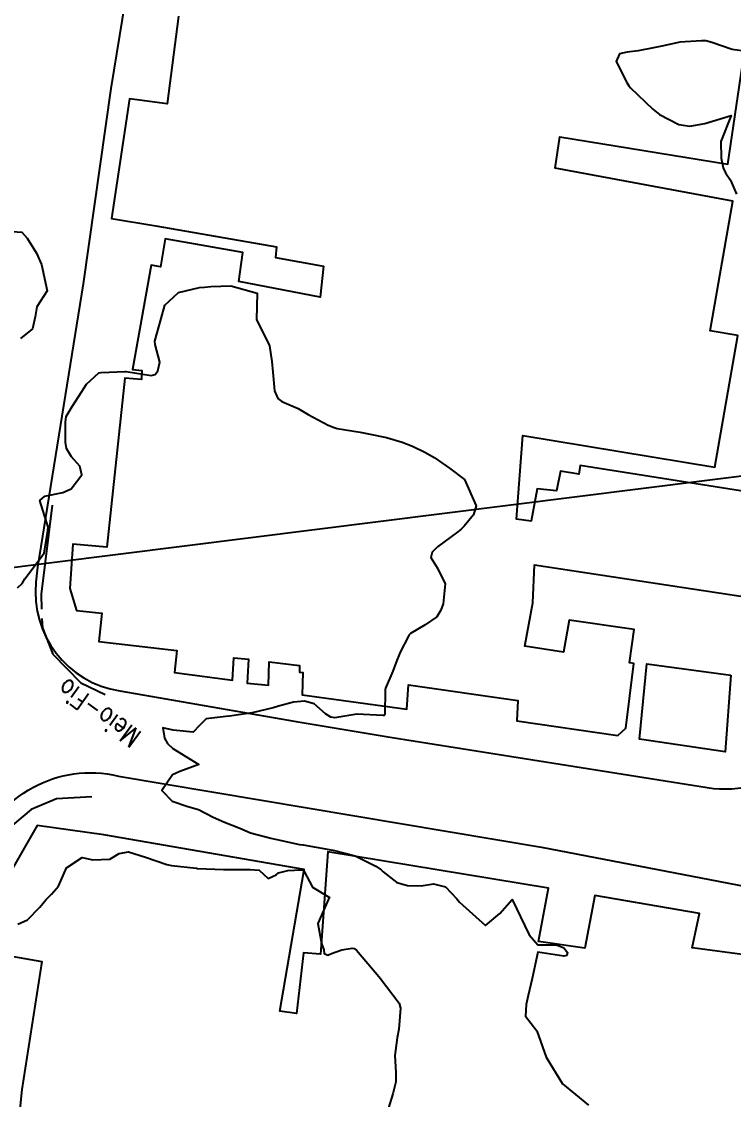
# Model space of a CAD drawing. Header units: metres. Extents: x 292545 to 299085, y 7450245 to 7463078.
# Drawn here: x 297071.9 to 297126.2, y 7453229 to 7453311.2 of the extents above; entities that cross this region are included whole.
import ezdxf

# ---------------------------------------------------------------- set-up
doc = ezdxf.new("R2010")
doc.units = ezdxf.units.M
doc.linetypes.add('CONTINUO', pattern=[0])
doc.linetypes.add('TRACEJADO', pattern=[8.7, 8, -0.7])
for name, color, linetype in [('Curvas de Nivel 1m', 11, 'Continuous'), ('Curvas de Nivel 5m', 15, 'Continuous'), ('Edificações', 30, 'Continuous'), ('MEIO-FIO', 45, 'Continuous'), ('TEXTO', 45, 'Continuous'), ('Vias Primárias', 230, 'Continuous')]:
    doc.layers.add(name, color=color, linetype=linetype)
doc.styles.add('ROMANS', font='romans', dxfattribs={"height": 0.2})

msp = doc.modelspace()

# ---------------------------------------------------------------- linework, layer by layer
at = {"layer": 'Curvas de Nivel 1m', "flags": 128}
for points, elevation in [([(297127.244, 7453308.956), (297126.123, 7453309.106), (297124.584, 7453309.649), (297124.129, 7453309.768), (297123.798, 7453309.783), (297122.128, 7453309.669), (297120.896, 7453309.381), (297120.124, 7453309.236), (297118.968, 7453309.024), (297118.12, 7453308.916), (297117.533, 7453308.782), (297117.29, 7453308.198), (297118.097, 7453306.589), (297118.255, 7453306.348), (297118.379, 7453306.186), (297120.069, 7453304.562), (297120.595, 7453304.155), (297122.055, 7453303.389), (297122.909, 7453303.277), (297124.056, 7453303.468), (297126.063, 7453304.09), (297125.274, 7453302.102), (297125.302, 7453300.823), (297125.432, 7453300.099), (297125.616, 7453299.703), (297126.004, 7453299.153), (297126.47, 7453298.085)], 683), ([(297070.502, 7453295.296), (297071.957, 7453295.18), (297072.383, 7453294.726), (297073.076, 7453293.578), (297073.473, 7453292.715), (297073.903, 7453290.71), (297073.117, 7453289.485), (297072.988, 7453288.719), (297072.78, 7453287.805), (297071.856, 7453287.082)], 684), ([(297071.633, 7453268.06), (297071.983, 7453268.389), (297072.207, 7453268.732), (297073.663, 7453270.71), (297073.949, 7453272.438), (297073.967, 7453272.707), (297073.696, 7453273.566), (297073.348, 7453274.715), (297073.716, 7453275.039), (297075.09, 7453275.326), (297075.722, 7453275.615), (297076.536, 7453276.678), (297076.393, 7453277.334), (297075.747, 7453278.057), (297075.373, 7453278.694), (297075.299, 7453279.155), (297075.294, 7453280.695), (297075.358, 7453281.124), (297075.795, 7453281.884), (297076.322, 7453282.682), (297076.898, 7453283.593), (297077.83, 7453284.441), (297078.008, 7453284.481), (297079.832, 7453284.564), (297079.914, 7453284.557), (297081.827, 7453284.242), (297082.125, 7453284.319), (297082.341, 7453284.612), (297082.489, 7453285.26), (297082.127, 7453286.616), (297082.111, 7453286.872), (297082.581, 7453288.609), (297082.868, 7453289.625), (297083.903, 7453290.59), (297085.518, 7453290.963), (297085.907, 7453290.993), (297086.385, 7453291.04), (297087.908, 7453291.085), (297089.903, 7453290.52), (297089.873, 7453288.52), (297090.864, 7453286.51), (297091.042, 7453285.307), (297091.099, 7453284.507), (297091.241, 7453283.076), (297091.482, 7453282.503), (297091.801, 7453282.278), (297093.036, 7453281.722), (297093.791, 7453281.288), (297095.335, 7453280.454), (297095.78, 7453280.275), (297096.016, 7453280.211), (297097.775, 7453279.917), (297098.389, 7453279.806), (297099.77, 7453279.528), (297100.979, 7453279.173), (297101.76, 7453278.853), (297102.752, 7453278.365), (297103.401, 7453278.007), (297103.747, 7453277.78), (297104.573, 7453277.179), (297105.733, 7453276.33), (297106.613, 7453274.321), (297106.411, 7453273.614), (297105.69, 7453272.77), (297105.476, 7453272.543), (297105.225, 7453272.337), (297103.671, 7453271.195), (297103.243, 7453270.788), (297103.154, 7453270.365), (297103.651, 7453269.551), (297104.255, 7453268.351), (297104.091, 7453266.827), (297103.911, 7453266.356), (297103.608, 7453265.848), (297102.725, 7453265.246), (297101.595, 7453264.566), (297101.506, 7453264.468), (297101.451, 7453264.381), (297100.804, 7453263.158), (297100.521, 7453262.39), (297100.256, 7453261.693), (297099.689, 7453260.399), (297099.664, 7453260.276), (297099.641, 7453258.399), (297099.594, 7453258.327), (297099.522, 7453258.308), (297097.523, 7453258.43), (297095.825, 7453258.14), (297095.519, 7453258.197), (297095.126, 7453258.456), (297094.259, 7453259.198), (297093.532, 7453259.408), (297092.688, 7453259.332), (297091.528, 7453259.027), (297091.127, 7453258.904), (297089.523, 7453258.52), (297087.796, 7453258.268), (297087.518, 7453258.237), (297086.011, 7453258.069), (297085.508, 7453257.546), (297085.022, 7453257.053), (297083.502, 7453257.198), (297082.728, 7453257.378), (297082.847, 7453256.6), (297083.072, 7453256.18), (297083.485, 7453255.793), (297085.473, 7453254.57), (297084.014, 7453254.036), (297083.465, 7453253.79), (297082.652, 7453252.602), (297083.441, 7453251.781), (297084.628, 7453251.385), (297085.429, 7453251.159), (297086.547, 7453250.559), (297087.419, 7453250.186), (297088.601, 7453249.718), (297089.411, 7453249.365), (297090.945, 7453248.967), (297091.407, 7453248.874), (297093.15, 7453248.483), (297093.403, 7453248.457), (297093.43, 7453248.452), (297095.398, 7453248.108), (297095.816, 7453248.026), (297097.391, 7453247.629), (297098.963, 7453246.83), (297099.375, 7453246.548), (297099.522, 7453246.408), (297100.567, 7453245.594), (297101.363, 7453245.353), (297102.41, 7453245.322), (297103.364, 7453245.47), (297104.262, 7453245.246), (297105.13, 7453244.333), (297105.349, 7453244.079), (297107.323, 7453242.31), (297108.408, 7453243.228), (297109.353, 7453244.29), (297110.325, 7453242.275), (297110.65, 7453241.604), (297111.309, 7453240.832), (297112.728, 7453240.826), (297113.306, 7453240.588), (297113.565, 7453240.237), (297113.512, 7453240.027), (297113.3, 7453239.963), (297111.303, 7453240.26), (297110.883, 7453238.266), (297110.578, 7453236.955), (297110.418, 7453236.273), (297110.371, 7453235.4), (297111.233, 7453234.26), (297111.96, 7453232.253), (297113.183, 7453230.24), (297115.167, 7453228.594)], 684)]:
    msp.add_lwpolyline(points, dxfattribs=dict(at, elevation=elevation))
at = {"layer": 'Curvas de Nivel 5m', "elevation": 685, "flags": 128}
msp.add_lwpolyline([(297071.666, 7453242.397), (297072.405, 7453242.724), (297073.343, 7453243.71), (297073.793, 7453244.261), (297074.242, 7453244.701), (297074.753, 7453245.302), (297075.373, 7453246.69), (297076.57, 7453247.493), (297077.383, 7453247.321), (297078.68, 7453247.354), (297079.39, 7453247.798), (297080.11, 7453247.915), (297081.386, 7453247.514), (297083.03, 7453246.952), (297083.377, 7453246.874), (297085.279, 7453246.666), (297085.374, 7453246.661), (297087.341, 7453246.583), (297087.373, 7453246.577), (297089.329, 7453246.565), (297089.374, 7453246.565), (297090.059, 7453246.513), (297090.742, 7453245.882), (297091.37, 7453246.165), (297091.548, 7453246.321), (297092.238, 7453246.491), (297093.296, 7453246.559), (297093.374, 7453246.546), (297093.48, 7453246.478), (297094.132, 7453245.239), (297095.353, 7453244.491), (297095.416, 7453244.449), (297095.413, 7453244.389), (297095.352, 7453244.319), (297094.535, 7453242.462), (297094.828, 7453240.94), (297094.995, 7453240.455), (297095.026, 7453240.18), (297095.299, 7453240.036), (297095.581, 7453240.166), (297096.361, 7453240.439), (297097.163, 7453240.574), (297097.305, 7453240.551), (297097.481, 7453240.428), (297098.623, 7453239.083), (297099.18, 7453238.411), (297099.281, 7453238.282), (297100.742, 7453236.388), (297100.852, 7453235.989), (297100.702, 7453234.388), (297100.584, 7453233.747), (297100.405, 7453232.392), (297100.484, 7453231.101), (297100.492, 7453230.39), (297100.248, 7453229.468), (297099.916, 7453228.399)], dxfattribs=at)
at = {"layer": 'Edificações'}
for points in [[(297083.926, 7453311.657), (297083.046, 7453304.973), (297080.185, 7453305.344), (297078.798, 7453296.224), (297082.175, 7453295.655), (297091.392, 7453294.075), (297091.313, 7453293.238), (297094.968, 7453292.581), (297094.708, 7453290.216), (297088.505, 7453291.423), (297088.83, 7453293.639), (297082.904, 7453294.67), (297082.529, 7453292.543), (297081.84, 7453292.673), (297080.399, 7453284.707), (297081.125, 7453284.626), (297081.093, 7453283.933), (297079.82, 7453284.056), (297078.455, 7453271.169), (297075.86, 7453271.383), (297075.62, 7453268.003), (297076.127, 7453266.316), (297078.069, 7453266.114), (297077.832, 7453263.975), (297083.798, 7453263.28), (297083.605, 7453261.593), (297088.035, 7453261.015), (297088.145, 7453262.722), (297089.259, 7453262.605), (297089.148, 7453260.796), (297090.787, 7453260.645), (297090.829, 7453262.404), (297093.132, 7453262.139), (297093.129, 7453261.634), (297093.396, 7453261.601), (297093.342, 7453259.907), (297101.331, 7453258.792), (297101.444, 7453260.649), (297109.775, 7453259.465), (297109.699, 7453257.916), (297117.406, 7453256.805), (297118.031, 7453257.365), (297118.625, 7453262.29), (297118.313, 7453262.338), (297118.666, 7453264.88), (297113.711, 7453265.601), (297113.282, 7453263.145), (297110.318, 7453263.616), (297110.929, 7453266.905), (297111.069, 7453269.805), (297127.112, 7453267.358)], [(297128.214, 7453275.236), (297114.54, 7453277.389), (297114.451, 7453276.732), (297113.048, 7453276.945), (297112.746, 7453275.455), (297111.272, 7453275.597), (297110.792, 7453273.144), (297109.691, 7453273.303), (297110.171, 7453279.665), (297124.807, 7453277.269), (297126.55, 7453287.293), (297124.46, 7453287.662), (297126.188, 7453297.553), (297112.64, 7453300.06), (297113.001, 7453302.46), (297125.796, 7453300.36), (297126.892, 7453307.764)], [(297127.859, 7453239.953), (297123.09, 7453240.607), (297123.639, 7453243.217), (297115.671, 7453244.579), (297114.902, 7453240.582), (297111.356, 7453241.08), (297112.125, 7453245.142), (297095.297, 7453247.924), (297094.745, 7453240.115), (297093.456, 7453240.227), (297092.907, 7453235.579), (297091.636, 7453235.773), (297093.506, 7453246.58), (297078.221, 7453249.213), (297073.148, 7453249.918), (297070.739, 7453245.754), (297069.854, 7453240.196), (297073.492, 7453239.559), (297071.973, 7453229.797), (297071.287, 7453223.034)]]:
    msp.add_lwpolyline(points, dxfattribs=at)
msp.add_lwpolyline([(297126.04, 7453261.408), (297125.589, 7453255.542), (297119.072, 7453256.521), (297119.633, 7453262.25)], close=True, dxfattribs=at)
at = {"layer": 'MEIO-FIO', "linetype": 'TRACEJADO', "flags": 128}
for points in [[(297074.273, 7453274.371), (297073.432, 7453267.577), (297073.531, 7453265.006), (297074.319, 7453262.99), (297076.466, 7453260.813), (297078.947, 7453259.641)], [(297077.313, 7453252.115), (297074.611, 7453251.963), (297072.679, 7453251.145), (297070.933, 7453249.677), (297069.454, 7453247.435), (297068.495, 7453244.581), (297067.126, 7453237.384)]]:
    msp.add_lwpolyline(points, dxfattribs=at)
at = {"layer": 'TEXTO', "linetype": 'CONTINUO'}
msp.add_polyline3d([(297278.582, 7453295.649, 0), (297054.404, 7453267.472, 0)], dxfattribs=at)
at = {"layer": 'Vias Primárias'}
for points in [[(297132.368, 7453359.977, 0.296046), (297125.275, 7453370.036), (297109.162, 7453372.934), (297092.94, 7453374.845, 0.372318), (297084.393, 7453368.081, 0.049455), (297084.763, 7453360.602), (297083.956, 7453348.71), (297082.981, 7453333.935), (297081.369, 7453322.19), (297078.743, 7453306.141), (297076.643, 7453291.25), (297073.153, 7453269.637), (297073.039, 7453268.489, 0.397867), (297079.445, 7453260.194), (297092.874, 7453257.859), (297100.216, 7453256.629)], [(297100.216, 7453256.629), (297124.232, 7453252.823, 0.433731), (297134.663, 7453261.052)], [(297055.653, 7453256.287, -0.339018), (297060.458, 7453247.933), (297060.256, 7453244.597), (297057.966, 7453231.311), (297053.246, 7453206.697), (297048.305, 7453179.375), (297043.929, 7453157.909), (297042.848, 7453149.442), (297037.966, 7453124.917), (297043.238, 7453124.066), (297040.08, 7453102.657), (297042.279, 7453102.353), (297046.274, 7453125.382), (297048.032, 7453135.414), (297050.874, 7453151.182), (297053.142, 7453163.608), (297055.916, 7453178.161), (297059.368, 7453197.043), (297062.076, 7453212.003), (297064.952, 7453228.555), (297067.457, 7453241.96), (297068.541, 7453247.789, -0.38515), (297079.33, 7453253.701, 0.19463)], [(297079.33, 7453253.701), (297111.594, 7453248.286), (297127.839, 7453245.163, -0.343947), (297135.872, 7453235.974), (297136.55, 7453226.616), (297136.939, 7453214.528), (297137.077, 7453210.818), (297137.054, 7453208.254), (297136.5, 7453202.871), (297135.305, 7453193.244), (297133.756, 7453184.344), (297133.224, 7453176.9), (297132.427, 7453167.489), (297130.965, 7453158.129), (297129.968, 7453155.35), (297125.453, 7453143.934), (297122.486, 7453135.809), (297119.211, 7453127.483)]]:
    msp.add_lwpolyline(points, format="xyb", dxfattribs=at)

# ---------------------------------------------------------------- texts
at = {"layer": 'TEXTO', "style": 'ROMANS', "width": 0.8}
msp.add_text('Meio-Fio', height=1.5, rotation=144.02496, dxfattribs=at).set_placement((297081.183, 7453257.004))

doc.saveas('drawing.dxf')
